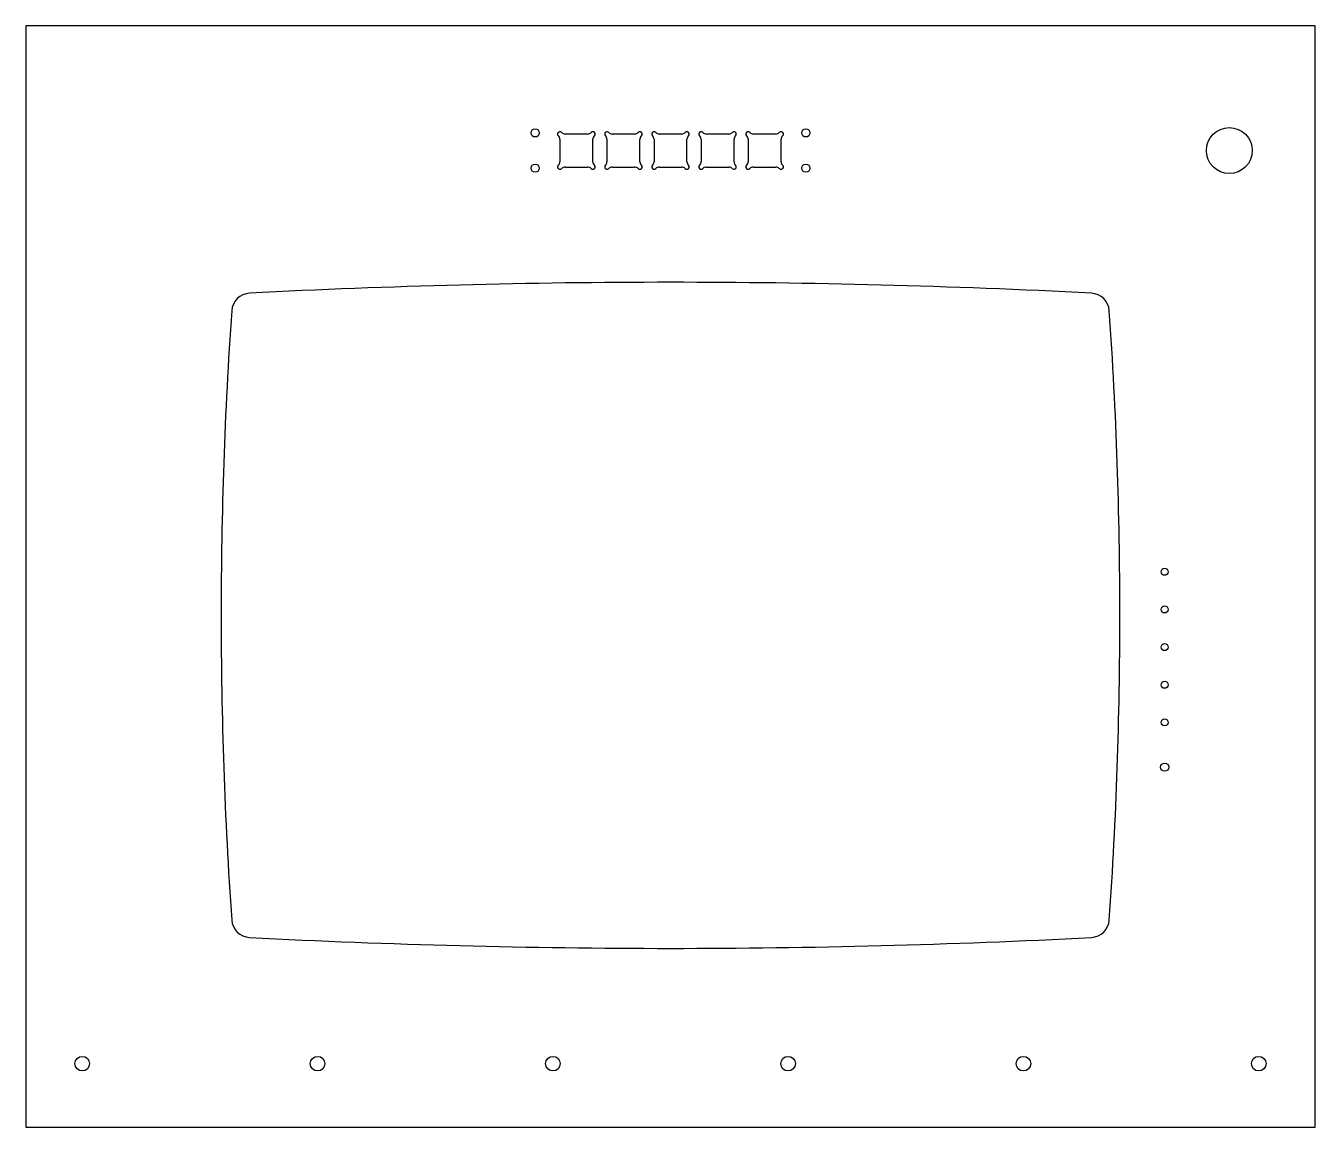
# Model space of a CAD drawing. Extents: x -274 to 274, y -234 to 234.
import ezdxf

# ---------------------------------------------------------------- set-up
doc = ezdxf.new("R2010")
doc.units = 0
doc.layers.get('0').update_dxf_attribs({"linetype": 'CONTINUOUS'})

msp = doc.modelspace()

# ---------------------------------------------------------------- linework, layer by layer
at = {"color": 7, "linetype": 'CONTINUOUS'}
for p, q in [((-274, 234), (-274, -234)), ((274, 234), (-274, 234)), ((274, -234), (274, 234)), ((-35.24, 188), (-44.76, 188)), ((-15.24, 188), (-24.76, 188)), ((4.76, 188), (-4.76, 188)), ((24.76, 188), (15.24, 188)), ((44.76, 188), (35.24, 188)), ((-47, 185.76), (-47, 176.24)), ((-33, 176.24), (-33, 185.76)), ((-27, 185.76), (-27, 176.24)), ((-13, 176.24), (-13, 185.76)), ((-7, 185.76), (-7, 176.24)), ((7, 176.24), (7, 185.76)), ((13, 185.76), (13, 176.24)), ((27, 176.24), (27, 185.76)), ((33, 185.76), (33, 176.24)), ((47, 176.24), (47, 185.76)), ((-44.76, 174), (-35.24, 174)), ((-24.76, 174), (-15.24, 174)), ((-4.76, 174), (4.76, 174)), ((15.24, 174), (24.76, 174)), ((35.24, 174), (44.76, 174)), ((-274, -234), (274, -234))]:
    msp.add_line(p, q, dxfattribs=at)
for centre, radius in [((-57.5, 188.5), 1.75), ((57.5, 188.5), 1.75), ((237.5, 181), 9.75), ((-57.5, 173.5), 1.75), ((57.5, 173.5), 1.75), ((210, 2), 1.5), ((210, -14), 1.5), ((210, -30), 1.5), ((210, -46), 1.5), ((210, -62), 1.5), ((210, -81), 1.75), ((-250, -207), 3.1), ((-150, -207), 3.1), ((-50, -207), 3.1), ((50, -207), 3.1), ((150, -207), 3.1), ((250, -207), 3.1)]:
    msp.add_circle(centre, radius, dxfattribs=at)
for centre, radius, start, end in [((-47, 188), 1, 41.8103, 228.1897), ((-49, 185.76), 2, 0, 48.1897), ((-44.76, 190), 2, 221.8103, 270), ((-35.24, 190), 2, 270, 318.1897), ((-33, 188), 1, 311.8103, 138.1897), ((-31, 185.76), 2, 131.8103, 180), ((-27, 188), 1, 41.8103, 228.1897), ((-29, 185.76), 2, 0, 48.1897), ((-24.76, 190), 2, 221.8103, 270), ((-15.24, 190), 2, 270, 318.1897), ((-13, 188), 1, 311.8103, 138.1897), ((-11, 185.76), 2, 131.8103, 180), ((-7, 188), 1, 41.8103, 228.1897), ((-9, 185.76), 2, 0, 48.1897), ((-4.76, 190), 2, 221.8103, 270), ((4.76, 190), 2, 270, 318.1897), ((7, 188), 1, 311.8103, 138.1897), ((9, 185.76), 2, 131.8103, 180), ((13, 188), 1, 41.8103, 228.1897), ((11, 185.76), 2, 0, 48.1897), ((15.24, 190), 2, 221.8103, 270), ((24.76, 190), 2, 270, 318.1897), ((27, 188), 1, 311.8103, 138.1897), ((29, 185.76), 2, 131.8103, 180), ((33, 188), 1, 41.8103, 228.1897), ((31, 185.76), 2, 0, 48.1897), ((35.24, 190), 2, 221.8103, 270), ((44.76, 190), 2, 270, 318.1897), ((47, 188), 1, 311.8103, 138.1897), ((49, 185.76), 2, 131.8103, 180), ((-49, 176.24), 2, 311.8103, 0), ((-31, 176.24), 2, 180, 228.1897), ((-29, 176.24), 2, 311.8103, 0), ((-11, 176.24), 2, 180, 228.1897), ((-9, 176.24), 2, 311.8103, 0), ((9, 176.24), 2, 180, 228.1897), ((11, 176.24), 2, 311.8103, 0), ((29, 176.24), 2, 180, 228.1897), ((31, 176.24), 2, 311.8103, 0), ((49, 176.24), 2, 180, 228.1897), ((-47, 174), 1, 131.8103, 318.1897), ((-44.76, 172), 2, 90, 138.1897), ((-35.24, 172), 2, 41.8103, 90), ((-33, 174), 1, 221.8103, 48.1897), ((-27, 174), 1, 131.8103, 318.1897), ((-24.76, 172), 2, 90, 138.1897), ((-15.24, 172), 2, 41.8103, 90), ((-13, 174), 1, 221.8103, 48.1897), ((-7, 174), 1, 131.8103, 318.1897), ((-4.76, 172), 2, 90, 138.1897), ((4.76, 172), 2, 41.8103, 90), ((7, 174), 1, 221.8103, 48.1897), ((13, 174), 1, 131.8103, 318.1897), ((15.24, 172), 2, 90, 138.1897), ((24.76, 172), 2, 41.8103, 90), ((27, 174), 1, 221.8103, 48.1897), ((33, 174), 1, 131.8103, 318.1897), ((35.24, 172), 2, 90, 138.1897), ((44.76, 172), 2, 41.8103, 90), ((47, 174), 1, 221.8103, 48.1897), ((-178.52, 112.38), 8, 92.9609, 176.0256), ((178.52, 112.38), 8, 3.9744, 87.0392), ((-178.52, -145.38), 8, 183.9739, 267.0391), ((178.52, -145.38), 8, 272.9608, 356.0261)]:
    msp.add_arc(centre, radius, start, end, dxfattribs=at)
for points, knots in [([(178.94, 120.37), (119.29, 123.46), (0, 126.54), (-119.29, 123.46), (-178.94, 120.37)], [0.0189888, 0.0189888, 0.0189888, 0.0189888, 0.5000005, 0.9810122, 0.9810122, 0.9810122, 0.9810122]), ([(-186.5, 112.94), (-189.5, 69.8), (-192.5, -16.5), (-189.5, -102.79), (-186.5, -145.94)], [0.0258725, 0.0258725, 0.0258725, 0.0258725, 0.5000017, 0.9741307, 0.9741307, 0.9741307, 0.9741307]), ([(186.5, -145.94), (189.5, -102.79), (192.5, -16.5), (189.5, 69.8), (186.5, 112.94)], [0.0258726, 0.0258726, 0.0258726, 0.0258726, 0.5000015, 0.9741306, 0.9741306, 0.9741306, 0.9741306]), ([(-178.94, -153.37), (-119.29, -156.46), (0, -159.54), (119.29, -156.46), (178.94, -153.37)], [0.018989, 0.018989, 0.018989, 0.018989, 0.5000005, 0.981012, 0.981012, 0.981012, 0.981012])]:
    msp.add_open_spline(points, degree=3, knots=knots, dxfattribs=at)

doc.saveas('drawing.dxf')
